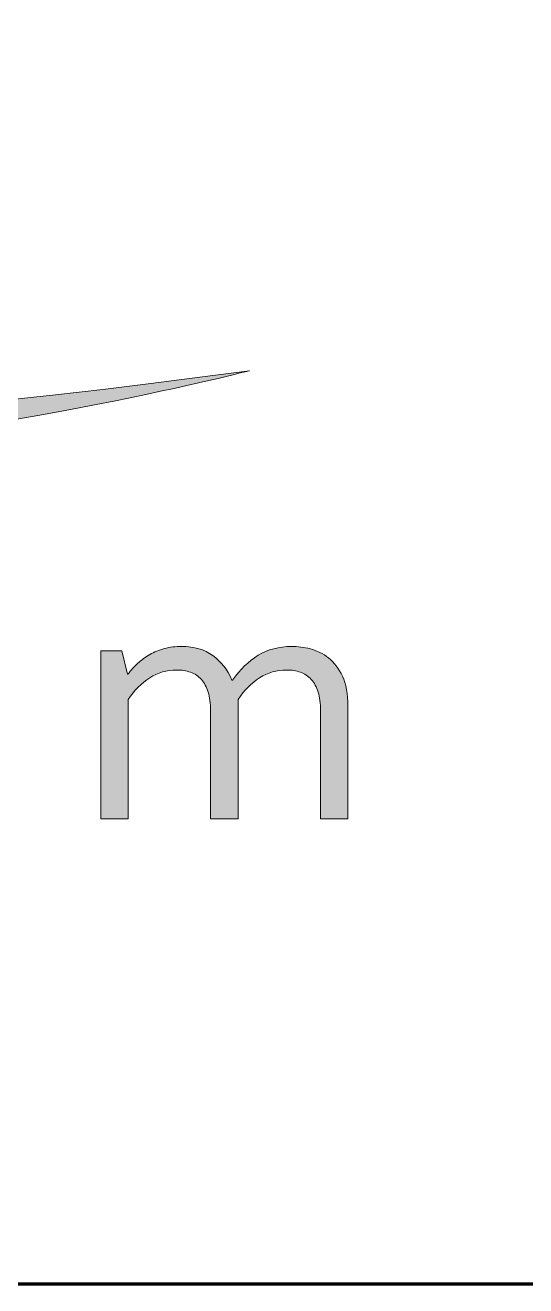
# Model space of a CAD drawing. Header units: millimetres. Extents: x 1112055 to 3390982, y -148532 to 766891.
# Drawn here: x 2949833 to 2952123, y 363474 to 369246 of the extents above; entities that cross this region are included whole.
import ezdxf

# ---------------------------------------------------------------- set-up
doc = ezdxf.new("R2010")
doc.units = ezdxf.units.MM
doc.layers.add('B TITLE BLOCK', color=250, linetype='Continuous', lineweight=0)
doc.layers.add('Layer 1', color=7, linetype='Continuous')

# ---------------------------------------------------------------- blocks, each defined once
blk = doc.blocks.new('block 4')
at = {"layer": 'Layer 1'}
h = blk.add_hatch(color=250, dxfattribs=at)
h.dxf.hatch_style = 2
edge = h.paths.add_edge_path()
edge.add_spline(control_points=[(190.29, -158.53), (190.29, -158.53), (190.29, -158.53), (190.29, -158.53), (188.01, -158.53), (188.01, -158.53), (188.01, -158.53), (188.01, -149.48), (188.01, -149.48), (188.01, -148.88), (187.93, -148.36), (187.81, -147.93), (187.67, -147.5), (187.48, -147.15), (187.23, -146.87), (186.98, -146.59), (186.67, -146.39), (186.33, -146.27), (185.98, -146.14), (185.59, -146.08), (185.15, -146.08), (184.33, -146.08), (183.59, -146.29), (182.91, -146.73), (182.23, -147.17), (181.63, -147.77), (181.1, -148.54), (181.1, -148.54), (181.1, -158.53), (181.1, -158.53), (181.1, -158.53), (178.8, -158.53), (178.8, -158.53), (178.8, -158.53), (178.8, -149.48), (178.8, -149.48), (178.8, -148.88), (178.74, -148.36), (178.6, -147.93), (178.47, -147.5), (178.28, -147.15), (178.03, -146.87), (177.78, -146.59), (177.48, -146.39), (177.12, -146.27), (176.78, -146.14), (176.38, -146.08), (175.94, -146.08), (175.13, -146.08), (174.38, -146.29), (173.71, -146.73), (173.04, -147.17), (172.44, -147.77), (171.91, -148.54), (171.91, -148.54), (171.91, -158.53), (171.91, -158.53), (171.91, -158.53), (169.62, -158.53), (169.62, -158.53), (169.62, -158.53), (169.62, -144.47), (169.62, -144.47), (169.62, -144.47), (171.39, -144.47), (171.39, -144.47), (171.39, -144.47), (171.84, -146.43), (171.84, -146.43), (171.84, -146.43), (171.88, -146.43), (171.88, -146.43), (172.14, -146.1), (172.42, -145.8), (172.71, -145.52), (173.02, -145.24), (173.35, -144.99), (173.72, -144.78), (174.09, -144.57), (174.5, -144.4), (174.94, -144.28), (175.39, -144.16), (175.87, -144.11), (176.39, -144.11), (177.44, -144.11), (178.3, -144.36), (178.99, -144.86), (179.68, -145.36), (180.22, -146.05), (180.59, -146.92), (180.59, -146.92), (180.65, -146.92), (180.65, -146.92), (181.28, -146.04), (181.98, -145.35), (182.78, -144.85), (183.59, -144.36), (184.52, -144.11), (185.59, -144.11), (186.08, -144.11), (186.6, -144.17), (187.16, -144.31), (187.71, -144.45), (188.22, -144.71), (188.68, -145.07), (189.15, -145.45), (189.53, -145.95), (189.84, -146.6), (190.14, -147.26), (190.29, -148.1), (190.29, -149.12), (190.29, -149.12), (190.29, -158.53), (190.29, -158.53)], knot_values=[0, 0, 0, 0, 0.0001, 0.0002, 1, 1, 1, 2, 2, 2, 3, 3, 3, 4, 4, 4, 5, 5, 5, 6, 6, 6, 7, 7, 7, 8, 8, 8, 9, 9, 9, 10, 10, 10, 11, 11, 11, 12, 12, 12, 13, 13, 13, 14, 14, 14, 15, 15, 15, 16, 16, 16, 17, 17, 17, 18, 18, 18, 19, 19, 19, 20, 20, 20, 21, 21, 21, 22, 22, 22, 23, 23, 23, 24, 24, 24, 25, 25, 25, 26, 26, 26, 27, 27, 27, 28, 28, 28, 29, 29, 29, 30, 30, 30, 31, 31, 31, 32, 32, 32, 33, 33, 33, 34, 34, 34, 35, 35, 35, 36, 36, 36, 37, 37, 37, 37], degree=3, periodic=0)
at = {"layer": 'Layer 1', "lineweight": 0}
blk.add_open_spline([(181.1, -158.53), (181.1, -158.53), (178.8, -158.53), (178.8, -158.53), (178.8, -158.53), (178.8, -149.48), (178.8, -149.48), (178.8, -148.88), (178.74, -148.36), (178.6, -147.93), (178.47, -147.5), (178.28, -147.15), (178.03, -146.87), (177.78, -146.59), (177.48, -146.39), (177.12, -146.27), (176.78, -146.14), (176.38, -146.08), (175.94, -146.08), (175.13, -146.08), (174.38, -146.29), (173.71, -146.73), (173.04, -147.17), (172.44, -147.77), (171.91, -148.54), (171.91, -148.54), (171.91, -158.53), (171.91, -158.53), (171.91, -158.53), (169.62, -158.53), (169.62, -158.53), (169.62, -158.53), (169.62, -144.47), (169.62, -144.47), (169.62, -144.47), (171.39, -144.47), (171.39, -144.47), (171.39, -144.47), (171.84, -146.43), (171.84, -146.43), (171.84, -146.43), (171.88, -146.43), (171.88, -146.43), (172.14, -146.1), (172.42, -145.8), (172.71, -145.52), (173.02, -145.24), (173.35, -144.99), (173.72, -144.78), (174.09, -144.57), (174.5, -144.4), (174.94, -144.28), (175.39, -144.16), (175.87, -144.11), (176.39, -144.11), (177.44, -144.11), (178.3, -144.36), (178.99, -144.86), (179.68, -145.36), (180.22, -146.05), (180.59, -146.92), (180.59, -146.92), (180.65, -146.92), (180.65, -146.92), (181.28, -146.04), (181.98, -145.35), (182.78, -144.85), (183.59, -144.36), (184.52, -144.11), (185.59, -144.11), (186.08, -144.11), (186.6, -144.17), (187.16, -144.31), (187.71, -144.45), (188.22, -144.71), (188.68, -145.07), (189.15, -145.45), (189.53, -145.95), (189.84, -146.6), (190.14, -147.26), (190.29, -148.1), (190.29, -149.12), (190.29, -149.12), (190.29, -158.53), (190.29, -158.53), (190.29, -158.53), (188.01, -158.53), (188.01, -158.53), (188.01, -158.53), (188.01, -149.48), (188.01, -149.48), (188.01, -148.88), (187.93, -148.36), (187.81, -147.93), (187.67, -147.5), (187.48, -147.15), (187.23, -146.87), (186.98, -146.59), (186.67, -146.39), (186.33, -146.27), (185.98, -146.14), (185.59, -146.08), (185.15, -146.08), (184.33, -146.08), (183.59, -146.29), (182.91, -146.73), (182.23, -147.17), (181.63, -147.77), (181.1, -148.54), (181.1, -148.54), (181.1, -158.53), (181.1, -158.53)], degree=3, knots=[0, 0, 0, 0, 1, 1, 1, 2, 2, 2, 3, 3, 3, 4, 4, 4, 5, 5, 5, 6, 6, 6, 7, 7, 7, 8, 8, 8, 9, 9, 9, 10, 10, 10, 11, 11, 11, 12, 12, 12, 13, 13, 13, 14, 14, 14, 15, 15, 15, 16, 16, 16, 17, 17, 17, 18, 18, 18, 19, 19, 19, 20, 20, 20, 21, 21, 21, 22, 22, 22, 23, 23, 23, 24, 24, 24, 25, 25, 25, 26, 26, 26, 27, 27, 27, 28, 28, 28, 29, 29, 29, 30, 30, 30, 31, 31, 31, 32, 32, 32, 33, 33, 33, 34, 34, 34, 35, 35, 35, 36, 36, 36, 37, 37, 37, 37], dxfattribs=at)
blk = doc.blocks.new('A$C11c4a682')
at = {"layer": 'B TITLE BLOCK', "lineweight": 0}
h = blk.add_hatch(color=250, dxfattribs=at)
h.dxf.hatch_style = 2
edge = h.paths.add_edge_path()
edge.add_spline(control_points=[(1504.9, 1521.4), (1504.9, 1521.4), (1504.9, 1521.4), (1504.9, 1521.4), (2378.9, 1277.7), (4155.7, 1521.4), (4155.7, 1521.4), (2636.9, 1120.1), (1504.9, 1521.4)], knot_values=[0, 0, 0, 0, 0.0001, 0.0002, 1, 1, 1, 2, 2, 2, 2], degree=3, periodic=0)
at = {"layer": 'B TITLE BLOCK', "color": 250, "lineweight": 0}
blk.add_line((0, 0), (6657.5, 0), dxfattribs=at)
at = {"layer": 'B TITLE BLOCK', "color": 250, "lineweight": 0, "const_width": 5.55}
blk.add_lwpolyline([(0, 4384.4), (6657.5, 4384.4), (6657.5, 0), (0, 0)], close=True, dxfattribs=at)
at = {"layer": 'B TITLE BLOCK', "color": 250, "lineweight": 0}
blk.add_open_spline([(1504.9, 1521.4), (1504.9, 1521.4), (2378.9, 1277.7), (4155.7, 1521.4), (4155.7, 1521.4), (2636.9, 1120.1), (1504.9, 1521.4)], degree=3, knots=[0, 0, 0, 0, 1, 1, 1, 2, 2, 2, 2], dxfattribs=at)
at = {"layer": 'B TITLE BLOCK', "color": 250, "lineweight": 0, "xscale": 19.88681340066239, "yscale": 19.88681340066239, "zscale": 19.88681340066239}
blk.add_blockref('block 4', (535.3, 3927.9), dxfattribs=at)

msp = doc.modelspace()

# ---------------------------------------------------------------- block references
at = {"lineweight": 0, "xscale": 2.749167295106109, "yscale": 2.749167295106109, "zscale": 2.749167295106109}
msp.add_blockref('A$C11c4a682', (2939434, 363481.2), dxfattribs=at)

doc.saveas('drawing.dxf')
